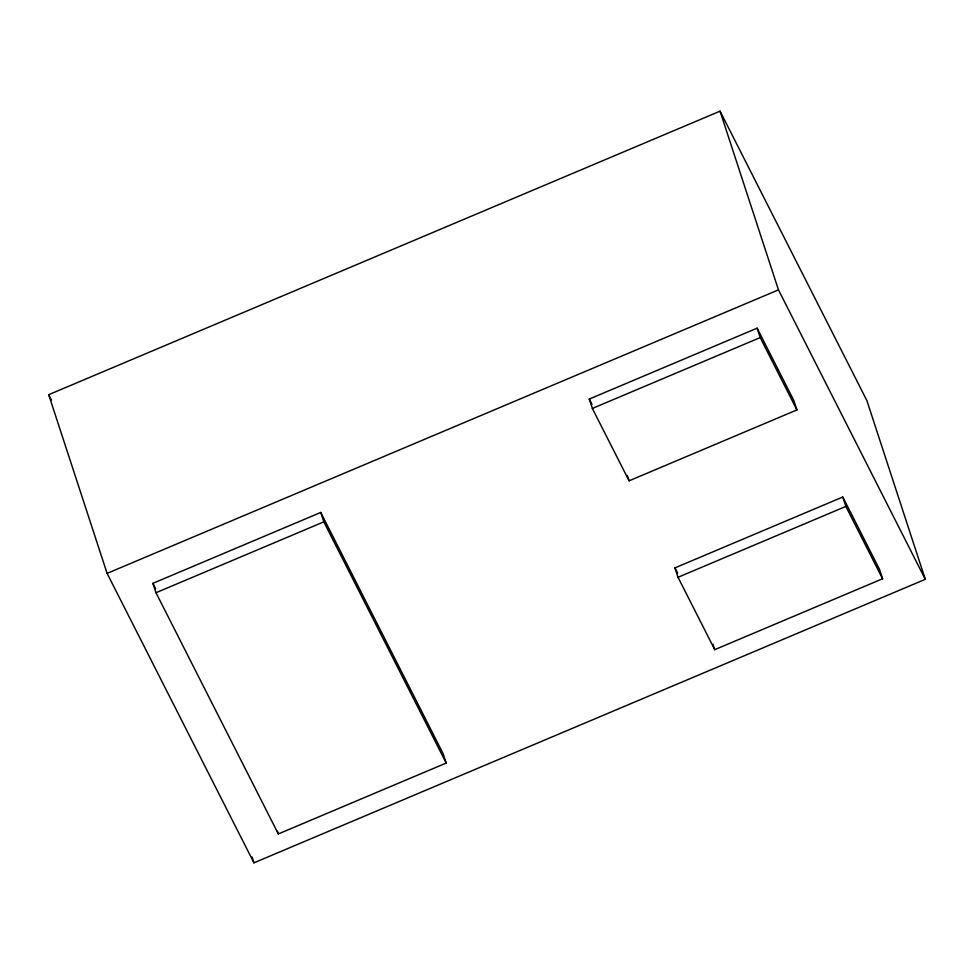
<?xml version="1.0" encoding="UTF-8"?>
<svg xmlns="http://www.w3.org/2000/svg" width="974" height="974" viewBox="0 0 974 974"><rect width="100%" height="100%" fill="white"/><g stroke="black" fill="none" stroke-linecap="round" stroke-linejoin="round"><path stroke-width="1.46" d="M48.7 394.689L720.054 111.17L866.897 400.618L925.3 579.311L253.946 862.83L107.103 573.382L48.7 394.689L51.439 400.095M107.103 573.382L778.47 289.875L720.054 111.17M152.906 583.329L320.75 512.446L443.109 753.657L446.189 763.056L278.345 833.939L155.986 592.728L152.906 583.329L155.657 588.746M589.294 399.048L757.139 328.165L793.847 400.533L796.915 409.932L629.082 480.815L592.362 408.447L589.294 399.048L592.009 404.405M155.986 592.728L323.831 521.857L320.75 512.446M592.362 408.447L760.207 337.576L757.139 328.165M674.945 567.891L842.79 497.008L879.498 569.376L882.566 578.775L714.733 649.658L678.026 577.29L674.945 567.891L677.673 573.248M678.026 577.29L845.858 506.419L842.79 497.008M778.47 289.875L925.3 579.311M760.207 337.576L796.915 409.932M845.858 506.419L882.566 578.775M323.831 521.857L446.189 763.056M712.968 644.277L714.733 649.658M627.317 475.434L629.082 480.815M277.468 831.248L278.345 833.939M252.059 857.059L253.946 862.83"/></g></svg>
